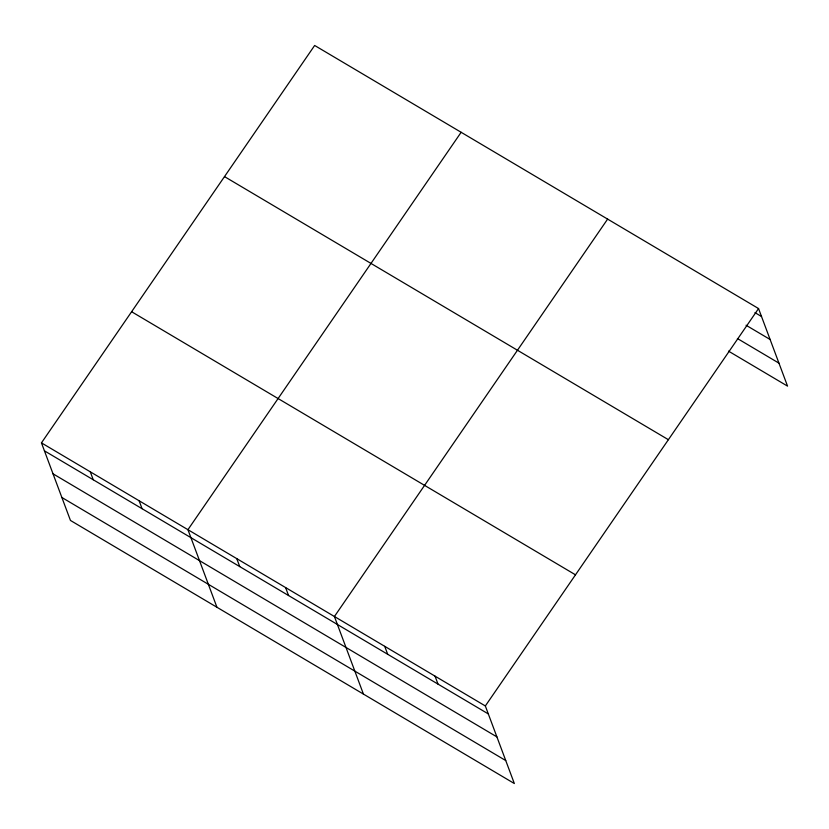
<?xml version="1.0" encoding="UTF-8"?>
<svg xmlns="http://www.w3.org/2000/svg" width="829" height="829" viewBox="0 0 829 829"><rect width="100%" height="100%" fill="white"/><g stroke="black" fill="none" stroke-linecap="round" stroke-linejoin="round"><path stroke-width="1.24" d="M41.45 442.873L485.338 705.956L514.343 783.529L70.455 520.446L41.45 442.873L314.657 45.471L758.545 308.554L787.55 386.127L728.494 351.123M461.142 132.288L187.934 529.69L216.939 607.263M607.626 219.105L334.419 616.507L363.423 694.08M485.338 705.956L758.545 308.554M754.96 312.626L761.519 316.512M746.048 325.227L770.11 339.486M737.406 338.522L778.959 363.154M224.504 176.608L668.392 439.702M131.604 311.725L575.492 574.818M44.424 450.831L488.312 713.924M53.015 473.805L496.903 736.898M61.864 497.473L505.752 760.566M435.028 676.143L438.013 684.101M384.718 646.33L387.703 654.288M285.591 587.574L288.565 595.533M236.762 558.632L239.736 566.59M139.106 500.747L142.08 508.716M90.278 471.815L93.252 479.773"/></g></svg>
